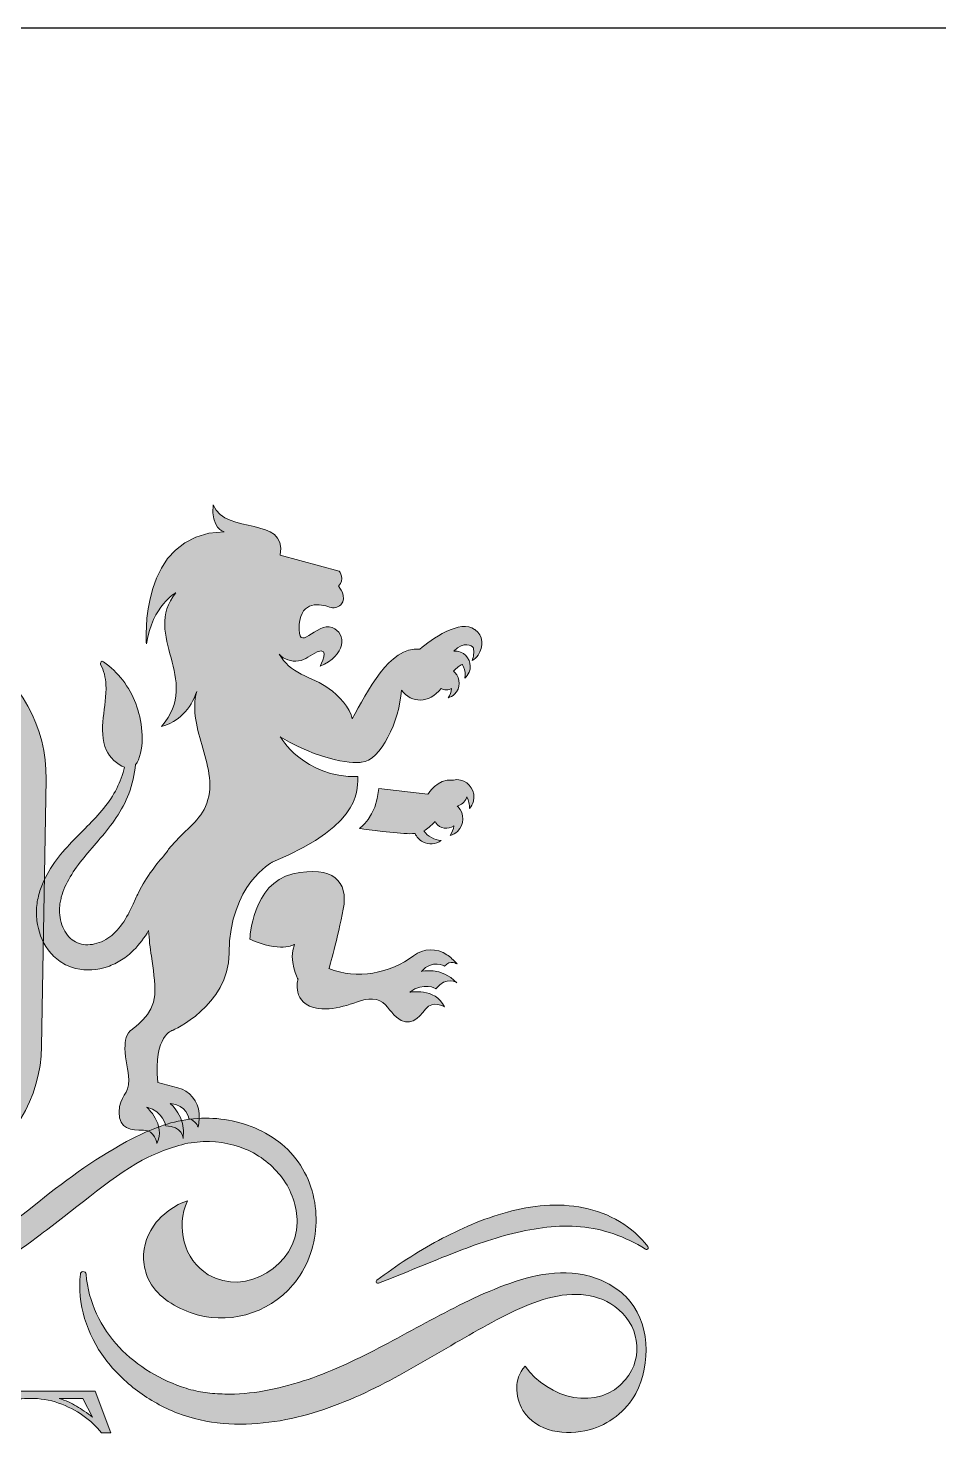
# Model space of a CAD drawing. Extents: x 489590 to 931630, y 16852 to 52972.
# Drawn here: x 492359.4 to 492511.6, y 52737.9 to 52972.1 of the extents above; entities that cross this region are included whole.
import ezdxf

# ---------------------------------------------------------------- set-up
doc = ezdxf.new("R2010")
doc.units = 0
doc.header["$LTSCALE"] = 50
doc.layers.add('08', color=8, linetype='Continuous')
doc.layers.add('Layer 1', color=7, linetype='Continuous')

# ---------------------------------------------------------------- blocks, each defined once
blk = doc.blocks.new('A$C6F4479EE')
at = {"layer": '08'}
blk.add_lwpolyline([(0, 2100), (0, 0), (2970, 0), (2970, 2100)], close=True, dxfattribs=at)
blk = doc.blocks.new('block 23')
at = {"layer": 'Layer 1', "lineweight": 5, "true_color": 0x969999}
h = blk.add_hatch(color=252, dxfattribs=at)
h.dxf.hatch_style = 2
edge = h.paths.add_edge_path()
edge.add_spline(control_points=[(20.0232, -10.0383), (19.9267, -10.0383), (19.8303, -10.0127), (19.7451, -9.9615), (19.7451, -9.9615), (18.8899, -9.4485), (18.8899, -9.4485), (18.7248, -9.3494), (18.6242, -9.1684), (18.6274, -8.9759), (18.6274, -8.9759), (18.6274, -8.9759), (18.6274, -8.9759), (18.6274, -8.9759), (18.6442, -7.9787), (18.6442, -7.9787), (18.6474, -7.7863), (18.7539, -7.6087), (18.9222, -7.5152), (18.9222, -7.5152), (19.7941, -7.0311), (19.7941, -7.0311), (19.9625, -6.9376), (20.1696, -6.9411), (20.3347, -7.0402), (20.3347, -7.0402), (21.1898, -7.5532), (21.1898, -7.5532), (21.3549, -7.6522), (21.4555, -7.8333), (21.4523, -8.0258), (21.4523, -8.0258), (21.4356, -9.0229), (21.4356, -9.0229), (21.4324, -9.2154), (21.3258, -9.393), (21.1575, -9.4865), (21.1575, -9.4865), (20.2856, -9.9706), (20.2856, -9.9706), (20.2042, -10.0158), (20.1136, -10.0383), (20.0232, -10.0383)], knot_values=[0, 0, 0, 0, 1, 1, 1, 2, 2, 2, 3, 3, 3, 4, 4, 4, 5, 5, 5, 6, 6, 6, 7, 7, 7, 8, 8, 8, 9, 9, 9, 10, 10, 10, 11, 11, 11, 12, 12, 12, 13, 13, 13, 14, 14, 14, 14], degree=3, periodic=0)
edge = h.paths.add_edge_path()
edge.add_spline(control_points=[(18.7284, -8.9776), (18.7258, -9.1341), (18.8076, -9.2813), (18.9419, -9.3619), (18.9419, -9.3619), (19.7971, -9.8749), (19.7971, -9.8749), (19.9313, -9.9554), (20.0996, -9.9582), (20.2366, -9.8823), (20.2366, -9.8823), (21.1085, -9.3982), (21.1085, -9.3982), (21.2453, -9.3222), (21.3319, -9.1778), (21.3346, -9.0213), (21.3346, -9.0213), (21.3513, -8.0241), (21.3513, -8.0241), (21.3539, -7.8676), (21.2721, -7.7203), (21.1379, -7.6398), (21.1379, -7.6398), (20.2827, -7.1268), (20.2827, -7.1268), (20.1485, -7.0462), (19.9801, -7.0435), (19.8432, -7.1194), (19.8432, -7.1194), (18.9713, -7.6035), (18.9713, -7.6035), (18.8344, -7.6795), (18.7478, -7.8239), (18.7452, -7.9804), (18.7452, -7.9804), (18.7284, -8.9776), (18.7284, -8.9776)], knot_values=[0, 0, 0, 0, 1, 1, 1, 2, 2, 2, 3, 3, 3, 4, 4, 4, 5, 5, 5, 6, 6, 6, 7, 7, 7, 8, 8, 8, 9, 9, 9, 10, 10, 10, 11, 11, 11, 12, 12, 12, 12], degree=3, periodic=0)
h = blk.add_hatch(color=252, dxfattribs=at)
h.dxf.hatch_style = 2
edge = h.paths.add_edge_path()
edge.add_spline(control_points=[(21.4175, -8.4973), (21.4185, -8.4879), (21.42, -8.4781), (21.4221, -8.4692), (21.424, -8.4602), (21.4266, -8.4514), (21.4291, -8.4426), (21.4404, -8.408), (21.4568, -8.3762), (21.4761, -8.348), (21.5144, -8.2909), (21.5622, -8.246), (21.6057, -8.2019), (21.6492, -8.1577), (21.6898, -8.1137), (21.7157, -8.0606), (21.7283, -8.0355), (21.7381, -8.0089), (21.7452, -7.9813), (21.7173, -7.9731), (21.688, -7.9431), (21.6773, -7.9189), (21.6606, -7.8811), (21.6609, -7.8381), (21.6652, -7.797), (21.6696, -7.756), (21.6777, -7.715), (21.6754, -7.6737), (21.6741, -7.6477), (21.6679, -7.621), (21.6554, -7.5984), (21.6515, -7.5912), (21.6599, -7.5835), (21.6665, -7.5883), (21.7205, -7.6271), (21.7631, -7.682), (21.7867, -7.7444), (21.8097, -7.8052), (21.8216, -7.8912), (21.7966, -7.9536), (21.7936, -7.9611), (21.79, -7.9669), (21.7859, -7.9714), (21.7824, -8.0083), (21.7742, -8.0451), (21.7609, -8.0804), (21.7488, -8.1117), (21.7326, -8.1418), (21.714, -8.1693), (21.6956, -8.197), (21.6749, -8.2222), (21.6543, -8.2467), (21.6129, -8.2954), (21.5714, -8.3406), (21.5421, -8.3904), (21.5274, -8.4151), (21.5159, -8.4406), (21.5089, -8.4664), (21.5074, -8.4728), (21.5058, -8.4793), (21.5048, -8.4858), (21.5035, -8.4923), (21.503, -8.4981), (21.5026, -8.5045), (21.5018, -8.5169), (21.5025, -8.5296), (21.5045, -8.542), (21.5086, -8.5666), (21.5183, -8.59), (21.5322, -8.6076), (21.546, -8.6253), (21.5635, -8.6366), (21.5839, -8.641), (21.6042, -8.6456), (21.6278, -8.6435), (21.6502, -8.6354), (21.6614, -8.6313), (21.6723, -8.6259), (21.6824, -8.6193), (21.6874, -8.6159), (21.6922, -8.6124), (21.6969, -8.6086), (21.7017, -8.6046), (21.7064, -8.6003), (21.7109, -8.5958), (21.729, -8.5777), (21.7444, -8.5555), (21.7577, -8.5308), (21.7643, -8.5184), (21.7704, -8.5055), (21.7765, -8.4923), (21.7765, -8.4923), (21.7856, -8.4722), (21.7856, -8.4722), (21.789, -8.4647), (21.7928, -8.4568), (21.7965, -8.4494), (21.8116, -8.4195), (21.8289, -8.3922), (21.8476, -8.3661), (21.8633, -8.3445), (21.8798, -8.3238), (21.8979, -8.3039), (21.9051, -8.2928), (21.9131, -8.2822), (21.9218, -8.272), (21.9632, -8.2234), (22.0205, -8.1865), (22.0467, -8.1281), (22.0772, -8.0604), (22.0581, -7.9816), (22.0368, -7.9104), (22.0162, -7.8415), (21.994, -7.7676), (22.0141, -7.699), (22.0063, -7.7232), (21.9734, -7.8065), (21.8827, -7.8293), (22.0358, -7.6521), (21.8062, -7.4916), (21.936, -7.3311), (21.936, -7.3311), (21.8495, -7.3779), (21.8262, -7.5217), (21.8262, -7.5217), (21.7929, -7.1105), (22.1157, -7.1038), (22.1157, -7.1038), (22.0657, -7.0899), (22.0758, -7.0035), (22.124, -7.1205), (22.3504, -7.0403), (22.3254, -7.1907), (22.3254, -7.1907), (22.5451, -7.2509), (22.5451, -7.2509), (22.5451, -7.2509), (22.5695, -7.2821), (22.5429, -7.3066), (22.5429, -7.3066), (22.5779, -7.3479), (22.5508, -7.376), (22.5402, -7.387), (22.5239, -7.39), (22.5096, -7.3849), (22.4768, -7.3732), (22.4033, -7.3577), (22.3964, -7.4493), (22.3875, -7.5674), (22.4608, -7.4381), (22.5185, -7.4604), (22.5762, -7.4827), (22.5695, -7.5659), (22.4741, -7.6053), (22.4741, -7.6053), (22.5152, -7.5299), (22.463, -7.5518), (22.4386, -7.562), (22.4197, -7.5817), (22.3934, -7.5852), (22.3672, -7.5887), (22.3384, -7.5807), (22.3216, -7.5602), (22.342, -7.5941), (22.3679, -7.6165), (22.4032, -7.6342), (22.4385, -7.652), (22.4758, -7.6662), (22.5081, -7.6889), (22.5404, -7.7117), (22.5887, -7.7621), (22.5939, -7.8014), (22.6517, -7.7004), (22.7297, -7.5317), (22.8463, -7.5412), (22.886, -7.5053), (23.0006, -7.4279), (23.0502, -7.468), (23.0509, -7.4685), (23.0518, -7.4685), (23.0525, -7.469), (23.0824, -7.4889), (23.0838, -7.5336), (23.0638, -7.5635), (23.0577, -7.5726), (23.0496, -7.5794), (23.0407, -7.5843), (23.0469, -7.5697), (23.0489, -7.5531), (23.0456, -7.5363), (23.0455, -7.5361), (23.0454, -7.5359), (23.0454, -7.5356), (23.0391, -7.5293), (23.0132, -7.5087), (22.9724, -7.5491), (22.9809, -7.5484), (22.9897, -7.5491), (22.9981, -7.5525), (23.0275, -7.5643), (23.0418, -7.5978), (23.0299, -7.6272), (23.0263, -7.6361), (23.0206, -7.6435), (23.0137, -7.6493), (23.0164, -7.6355), (23.0152, -7.6209), (23.0093, -7.607), (23.0079, -7.6038), (23.0057, -7.6013), (23.0039, -7.5984), (22.9949, -7.6024), (22.984, -7.61), (22.9714, -7.6239), (22.9732, -7.6254), (22.9751, -7.6264), (22.9767, -7.6281), (22.9988, -7.6508), (22.9982, -7.6872), (22.9755, -7.7092), (22.9685, -7.7159), (22.9603, -7.7203), (22.9517, -7.7228), (22.9587, -7.7129), (22.9626, -7.701), (22.9639, -7.6882), (22.9582, -7.6913), (22.952, -7.6936), (22.9451, -7.6936), (22.9379, -7.6936), (22.9315, -7.6912), (22.9257, -7.6878), (22.8788, -7.7461), (22.817, -7.7433), (22.7771, -7.6947), (22.7713, -7.8074), (22.6995, -7.9591), (22.6283, -7.963), (22.6283, -7.963), (22.514, -7.9797), (22.3254, -7.8683), (22.3254, -7.8683), (22.4124, -8.0216), (22.615, -8.0165), (22.6094, -8.0499), (22.6505, -8.1887), (22.2955, -8.3358), (22.2955, -8.3358), (22.1368, -8.4188), (22.1346, -8.6751), (22.1329, -8.8716), (21.9238, -8.9627), (21.9238, -8.9627), (21.9238, -8.9627), (21.8528, -8.9783), (21.8683, -9.1566), (21.8683, -9.1566), (21.9431, -9.1764), (21.9431, -9.1764), (21.9872, -9.1881), (22.02, -9.2266), (22.0226, -9.2724), (22.0235, -9.2872), (22.0227, -9.3042), (22.0192, -9.3237), (22.0192, -9.3237), (22.0102, -9.2969), (21.9852, -9.2931), (21.9852, -9.2931), (21.977, -9.239), (21.9149, -9.2357), (21.9149, -9.2357), (21.9759, -9.2825), (21.9637, -9.3661), (21.9637, -9.3661), (21.9604, -9.3193), (21.8983, -9.3182), (21.8983, -9.3182), (21.8916, -9.2658), (21.8273, -9.2491), (21.8273, -9.2491), (21.9005, -9.3126), (21.865, -9.385), (21.865, -9.385), (21.8594, -9.3349), (21.8151, -9.3349), (21.7707, -9.3349), (21.723, -9.3315), (21.7241, -9.268), (21.7252, -9.2045), (21.7629, -9.2023), (21.7607, -9.1465), (21.7594, -9.1135), (21.7462, -9.0706), (21.7463, -9.0306), (21.7464, -9.0011), (21.7495, -8.9745), (21.774, -8.9582), (21.774, -8.9582), (21.855, -8.9058), (21.8574, -8.8296), (21.859, -8.7815), (21.8522, -8.7338), (21.8447, -8.6863), (21.8398, -8.655), (21.8362, -8.6229), (21.8346, -8.5906), (21.8193, -8.6165), (21.801, -8.6418), (21.7783, -8.6642), (21.7716, -8.6708), (21.7646, -8.6771), (21.7573, -8.6831), (21.7498, -8.6892), (21.7418, -8.695), (21.7336, -8.7001), (21.7172, -8.7105), (21.6997, -8.7189), (21.6812, -8.7252), (21.6445, -8.7377), (21.603, -8.7422), (21.562, -8.7318), (21.5417, -8.7267), (21.5218, -8.7178), (21.5044, -8.7058), (21.487, -8.6937), (21.472, -8.6788), (21.46, -8.6625), (21.4358, -8.6296), (21.4231, -8.5919), (21.4182, -8.5542), (21.4159, -8.5353), (21.4155, -8.5163), (21.4175, -8.4973)], knot_values=[0, 0, 0, 0, 1, 1, 1, 2, 2, 2, 3, 3, 3, 4, 4, 4, 5, 5, 5, 6, 6, 6, 7, 7, 7, 8, 8, 8, 9, 9, 9, 10, 10, 10, 11, 11, 11, 12, 12, 12, 13, 13, 13, 14, 14, 14, 15, 15, 15, 16, 16, 16, 17, 17, 17, 18, 18, 18, 19, 19, 19, 20, 20, 20, 21, 21, 21, 22, 22, 22, 23, 23, 23, 24, 24, 24, 25, 25, 25, 26, 26, 26, 27, 27, 27, 28, 28, 28, 29, 29, 29, 30, 30, 30, 31, 31, 31, 32, 32, 32, 33, 33, 33, 34, 34, 34, 35, 35, 35, 36, 36, 36, 37, 37, 37, 38, 38, 38, 39, 39, 39, 40, 40, 40, 41, 41, 41, 42, 42, 42, 43, 43, 43, 44, 44, 44, 45, 45, 45, 46, 46, 46, 47, 47, 47, 48, 48, 48, 49, 49, 49, 50, 50, 50, 51, 51, 51, 52, 52, 52, 53, 53, 53, 54, 54, 54, 55, 55, 55, 56, 56, 56, 57, 57, 57, 58, 58, 58, 59, 59, 59, 60, 60, 60, 61, 61, 61, 62, 62, 62, 63, 63, 63, 64, 64, 64, 65, 65, 65, 66, 66, 66, 67, 67, 67, 68, 68, 68, 69, 69, 69, 70, 70, 70, 71, 71, 71, 72, 72, 72, 73, 73, 73, 74, 74, 74, 75, 75, 75, 76, 76, 76, 77, 77, 77, 78, 78, 78, 79, 79, 79, 80, 80, 80, 81, 81, 81, 82, 82, 82, 83, 83, 83, 84, 84, 84, 85, 85, 85, 86, 86, 86, 87, 87, 87, 88, 88, 88, 89, 89, 89, 90, 90, 90, 91, 91, 91, 92, 92, 92, 93, 93, 93, 94, 94, 94, 95, 95, 95, 96, 96, 96, 97, 97, 97, 98, 98, 98, 99, 99, 99, 100, 100, 100, 101, 101, 101, 102, 102, 102, 103, 103, 103, 104, 104, 104, 105, 105, 105, 106, 106, 106, 107, 107, 107, 108, 108, 108, 109, 109, 109, 110, 110, 110, 111, 111, 111, 111], degree=3, periodic=0)
h = blk.add_hatch(color=252, dxfattribs=at)
h.dxf.hatch_style = 2
edge = h.paths.add_edge_path()
edge.add_spline(control_points=[(22.973, -8.2003), (22.9513, -8.2151), (22.9217, -8.2107), (22.9057, -8.1895), (22.9045, -8.1878), (22.9041, -8.1858), (22.9031, -8.184), (22.8868, -8.2006), (22.874, -8.2116), (22.8611, -8.2186), (22.8758, -8.2401), (22.8998, -8.2534), (22.9257, -8.2544), (22.9061, -8.2688), (22.8795, -8.2718), (22.8566, -8.2597), (22.8433, -8.2526), (22.8337, -8.2415), (22.828, -8.2287), (22.8165, -8.2299), (22.8033, -8.2297), (22.7868, -8.2285), (22.7235, -8.2241), (22.6205, -8.2099), (22.6205, -8.2099), (22.6205, -8.2099), (22.6848, -8.1698), (22.6926, -8.0611), (22.6926, -8.0611), (22.8764, -8.0815), (22.8764, -8.0815), (22.8764, -8.0815), (22.9126, -8.0237), (22.9668, -8.0299), (22.9683, -8.0297), (22.9698, -8.0294), (22.9713, -8.0293), (22.9798, -8.0278), (22.9886, -8.0273), (22.9976, -8.0295), (23.0327, -8.0378), (23.0543, -8.073), (23.0459, -8.108), (23.0433, -8.1187), (23.0381, -8.1279), (23.0314, -8.1356), (23.0321, -8.1209), (23.0284, -8.106), (23.0208, -8.0923), (23.0204, -8.0936), (23.0203, -8.0949), (23.0198, -8.0962), (23.0139, -8.1118), (23.0009, -8.1227), (22.9858, -8.1266), (22.9866, -8.1273), (22.9876, -8.1277), (22.9883, -8.1285), (23.0133, -8.1544), (23.0127, -8.1956), (22.9868, -8.2207), (22.9789, -8.2283), (22.9696, -8.2332), (22.9597, -8.2361), (22.967, -8.2258), (22.9711, -8.2134), (22.973, -8.2003)], knot_values=[0, 0, 0, 0, 1, 1, 1, 2, 2, 2, 3, 3, 3, 4, 4, 4, 5, 5, 5, 6, 6, 6, 7, 7, 7, 8, 8, 8, 9, 9, 9, 10, 10, 10, 11, 11, 11, 12, 12, 12, 13, 13, 13, 14, 14, 14, 15, 15, 15, 16, 16, 16, 17, 17, 17, 18, 18, 18, 19, 19, 19, 20, 20, 20, 21, 21, 21, 22, 22, 22, 22], degree=3, periodic=0)
h = blk.add_hatch(color=252, dxfattribs=at)
h.dxf.hatch_style = 2
edge = h.paths.add_edge_path()
edge.add_spline(control_points=[(22.3718, -8.3797), (22.5227, -8.3463), (22.5804, -8.4064), (22.5604, -8.5112), (22.5404, -8.616), (22.5071, -8.7319), (22.5071, -8.7319), (22.61, -8.7755), (22.7362, -8.7499), (22.8229, -8.6843), (22.8593, -8.6566), (22.9097, -8.6546), (22.9471, -8.6808), (22.9593, -8.6892), (22.9721, -8.7005), (22.9852, -8.7152), (22.9852, -8.7152), (22.9596, -8.6979), (22.9381, -8.7235), (22.9381, -8.7235), (22.8929, -8.6962), (22.8519, -8.7431), (22.8519, -8.7431), (22.9262, -8.7239), (22.9841, -8.7852), (22.9841, -8.7852), (22.9454, -8.7589), (22.9061, -8.8073), (22.9061, -8.8073), (22.861, -8.7801), (22.8081, -8.8206), (22.8081, -8.8206), (22.9031, -8.8021), (22.9378, -8.8749), (22.9378, -8.8749), (22.8952, -8.8483), (22.8677, -8.8833), (22.8403, -8.9183), (22.8082, -8.9539), (22.7592, -8.9138), (22.7313, -8.8909), (22.7225, -8.8582), (22.6841, -8.8481), (22.6462, -8.8381), (22.6091, -8.8598), (22.5732, -8.8696), (22.5393, -8.8788), (22.5024, -8.8866), (22.4672, -8.8812), (22.3651, -8.8656), (22.3917, -8.772), (22.3917, -8.772), (22.3917, -8.772), (22.354, -8.7007), (22.3784, -8.6427), (22.3784, -8.6427), (22.323, -8.6739), (22.212, -8.6226), (22.212, -8.6226), (22.2209, -8.4131), (22.3718, -8.3797)], knot_values=[0, 0, 0, 0, 1, 1, 1, 2, 2, 2, 3, 3, 3, 4, 4, 4, 5, 5, 5, 6, 6, 6, 7, 7, 7, 8, 8, 8, 9, 9, 9, 10, 10, 10, 11, 11, 11, 12, 12, 12, 13, 13, 13, 14, 14, 14, 15, 15, 15, 16, 16, 16, 17, 17, 17, 18, 18, 18, 19, 19, 19, 20, 20, 20, 20], degree=3, periodic=0)
h = blk.add_hatch(color=252, dxfattribs=at)
h.dxf.hatch_style = 2
edge = h.paths.add_edge_path()
edge.add_spline(control_points=[(21.8333, -9.889), (21.8622, -9.9505), (21.923, -9.9901), (21.9901, -10.0147), (22.1257, -10.0644), (22.2794, -10.0206), (22.3726, -9.9118), (22.4254, -9.8495), (22.4538, -9.7713), (22.4584, -9.6929), (22.4632, -9.6145), (22.4448, -9.5341), (22.4011, -9.4658), (22.3576, -9.3975), (22.2892, -9.3483), (22.2165, -9.3207), (22.1433, -9.2928), (22.0645, -9.2841), (21.988, -9.2936), (21.9101, -9.3034), (21.8412, -9.3327), (21.7766, -9.3648), (21.648, -9.4312), (21.5337, -9.5141), (21.4257, -9.6014), (20.9667, -9.9726), (20.5837, -10.0807), (20.4139, -10.1119), (20.4052, -10.1135), (20.4068, -10.1258), (20.4157, -10.1262), (20.8962, -10.1498), (21.3486, -9.7842), (21.4536, -9.707), (21.5652, -9.626), (21.7134, -9.4929), (21.8333, -9.4354), (21.8931, -9.4076), (21.9549, -9.3844), (22.0153, -9.3789), (22.0765, -9.3731), (22.1392, -9.3822), (22.195, -9.4053), (22.2509, -9.4284), (22.2981, -9.4664), (22.3327, -9.5129), (22.3672, -9.5591), (22.3886, -9.6188), (22.3882, -9.6788), (22.3884, -9.8369), (22.1964, -9.9577), (22.0571, -9.8735), (21.9634, -9.817), (21.9366, -9.6954), (21.9792, -9.5987), (21.9342, -9.6083), (21.879, -9.658), (21.8633, -9.6773), (21.8318, -9.7161), (21.8135, -9.7661), (21.8158, -9.8162), (21.817, -9.8434), (21.8232, -9.8675), (21.8333, -9.889)], knot_values=[0, 0, 0, 0, 1, 1, 1, 2, 2, 2, 3, 3, 3, 4, 4, 4, 5, 5, 5, 6, 6, 6, 7, 7, 7, 8, 8, 8, 9, 9, 9, 10, 10, 10, 11, 11, 11, 12, 12, 12, 13, 13, 13, 14, 14, 14, 15, 15, 15, 16, 16, 16, 17, 17, 17, 18, 18, 18, 19, 19, 19, 20, 20, 20, 21, 21, 21, 21], degree=3, periodic=0)
h = blk.add_hatch(color=252, dxfattribs=at)
h.dxf.hatch_style = 2
edge = h.paths.add_edge_path()
edge.add_spline(control_points=[(22.6924, -9.9056), (22.7775, -9.8729), (22.86, -9.8366), (22.9431, -9.8039), (23.026, -9.771), (23.1091, -9.7409), (23.193, -9.7195), (23.2772, -9.6996), (23.3619, -9.6869), (23.4454, -9.6953), (23.5292, -9.7017), (23.6104, -9.7311), (23.6879, -9.7785), (23.6911, -9.7804), (23.6951, -9.7794), (23.697, -9.7763), (23.6985, -9.7739), (23.6982, -9.7709), (23.6966, -9.7688), (23.6402, -9.6946), (23.5515, -9.643), (23.4564, -9.6238), (23.3608, -9.6052), (23.2626, -9.6149), (23.1725, -9.6404), (23.0817, -9.6647), (22.9966, -9.7025), (22.9159, -9.7459), (22.8353, -9.7896), (22.7586, -9.8388), (22.6861, -9.8942), (22.6832, -9.8964), (22.6826, -9.9006), (22.6848, -9.9034), (22.6867, -9.9058), (22.6898, -9.9066), (22.6924, -9.9056)], knot_values=[0, 0, 0, 0, 1, 1, 1, 2, 2, 2, 3, 3, 3, 4, 4, 4, 5, 5, 5, 6, 6, 6, 7, 7, 7, 8, 8, 8, 9, 9, 9, 10, 10, 10, 11, 11, 11, 12, 12, 12, 12], degree=3, periodic=0)
h = blk.add_hatch(color=252, dxfattribs=at)
h.dxf.hatch_style = 2
edge = h.paths.add_edge_path()
edge.add_spline(control_points=[(21.5799, -9.8715), (21.5805, -9.8665), (21.5845, -9.8623), (21.5897, -9.8619), (21.5956, -9.8614), (21.6008, -9.8658), (21.6013, -9.8717), (21.61, -9.9762), (21.6557, -10.0713), (21.7244, -10.1435), (21.793, -10.2158), (21.8818, -10.2683), (21.975, -10.2972), (21.9983, -10.3044), (22.0219, -10.3099), (22.0453, -10.3132), (22.069, -10.3164), (22.094, -10.3179), (22.1184, -10.3185), (22.1674, -10.3196), (22.2168, -10.3155), (22.2658, -10.3068), (22.3636, -10.2886), (22.4604, -10.2572), (22.5536, -10.2147), (22.647, -10.1728), (22.7394, -10.1232), (22.8323, -10.0717), (22.9264, -10.0221), (23.0213, -9.9696), (23.123, -9.9282), (23.174, -9.9075), (23.2273, -9.8882), (23.2837, -9.8769), (23.3401, -9.866), (23.3999, -9.8627), (23.4583, -9.8739), (23.5176, -9.8863), (23.5718, -9.9143), (23.6139, -9.9553), (23.7062, -10.0467), (23.7094, -10.2063), (23.651, -10.3163), (23.6154, -10.3832), (23.5505, -10.432), (23.4778, -10.4518), (23.3924, -10.475), (23.2805, -10.4617), (23.2307, -10.3797), (23.2149, -10.3536), (23.2071, -10.323), (23.2076, -10.2926), (23.208, -10.2712), (23.2144, -10.2393), (23.239, -10.2145), (23.3238, -10.3362), (23.5123, -10.3866), (23.6133, -10.2645), (23.6845, -10.1785), (23.6622, -10.0545), (23.5728, -9.9921), (23.5334, -9.9645), (23.494, -9.9505), (23.448, -9.9478), (23.4007, -9.9442), (23.3526, -9.952), (23.3058, -9.9666), (23.2589, -9.9808), (23.2126, -10.001), (23.1668, -10.0243), (23.0747, -10.0714), (22.9841, -10.1241), (22.8926, -10.1788), (22.7999, -10.2315), (22.7062, -10.2862), (22.6048, -10.3306), (22.5033, -10.3738), (22.3963, -10.4105), (22.2832, -10.4239), (22.1706, -10.4382), (22.0531, -10.4322), (21.9428, -10.3896), (21.8887, -10.369), (21.8387, -10.3406), (21.793, -10.3066), (21.7476, -10.2724), (21.7059, -10.2328), (21.6722, -10.187), (21.6037, -10.0965), (21.5679, -9.9807), (21.5799, -9.8715)], knot_values=[0, 0, 0, 0, 1, 1, 1, 2, 2, 2, 3, 3, 3, 4, 4, 4, 5, 5, 5, 6, 6, 6, 7, 7, 7, 8, 8, 8, 9, 9, 9, 10, 10, 10, 11, 11, 11, 12, 12, 12, 13, 13, 13, 14, 14, 14, 15, 15, 15, 16, 16, 16, 17, 17, 17, 18, 18, 18, 19, 19, 19, 20, 20, 20, 21, 21, 21, 22, 22, 22, 23, 23, 23, 24, 24, 24, 25, 25, 25, 26, 26, 26, 27, 27, 27, 28, 28, 28, 29, 29, 29, 30, 30, 30, 30], degree=3, periodic=0)
h = blk.add_hatch(color=252, dxfattribs=at)
h.dxf.hatch_style = 2
edge = h.paths.add_edge_path()
edge.add_spline(control_points=[(21.2884, -10.6551), (21.2884, -10.6551), (21.2884, -10.8694), (21.2884, -10.8694), (21.2884, -10.8931), (21.2901, -10.9116), (21.2936, -10.9247), (21.297, -10.9379), (21.3032, -10.9476), (21.3123, -10.954), (21.3214, -10.9603), (21.3345, -10.9643), (21.3515, -10.9659), (21.3686, -10.9675), (21.3919, -10.9683), (21.4214, -10.9683), (21.4572, -10.9683), (21.4892, -10.9629), (21.5177, -10.952), (21.5461, -10.9411), (21.5729, -10.9251), (21.598, -10.9038), (21.6232, -10.8825), (21.6507, -10.8542), (21.6806, -10.8188), (21.6806, -10.8188), (21.7196, -10.8188), (21.7196, -10.8188), (21.7196, -10.8188), (21.6587, -10.9951), (21.6587, -10.9951), (21.6587, -10.9951), (21.059, -10.9951), (21.059, -10.9951), (21.059, -10.9951), (21.059, -10.9683), (21.059, -10.9683), (21.0879, -10.9677), (21.1099, -10.9652), (21.125, -10.9608), (21.1401, -10.9564), (21.1508, -10.9491), (21.1572, -10.9389), (21.1635, -10.9286), (21.1667, -10.9141), (21.1667, -10.8953), (21.1667, -10.8953), (21.1667, -10.4135), (21.1667, -10.4135), (21.1667, -10.3908), (21.1637, -10.3742), (21.1579, -10.3638), (21.152, -10.3534), (21.1421, -10.3463), (21.1282, -10.3426), (21.1142, -10.3389), (21.0912, -10.3362), (21.059, -10.3346), (21.059, -10.3346), (21.059, -10.3078), (21.059, -10.3078), (21.059, -10.3078), (21.6348, -10.3078), (21.6348, -10.3078), (21.6348, -10.3078), (21.6938, -10.4632), (21.6938, -10.4632), (21.6938, -10.4632), (21.6587, -10.4632), (21.6587, -10.4632), (21.6398, -10.4395), (21.6169, -10.4179), (21.5897, -10.3986), (21.5626, -10.3793), (21.5323, -10.3638), (21.4987, -10.3521), (21.465, -10.3404), (21.4295, -10.3346), (21.3922, -10.3346), (21.3626, -10.3346), (21.3404, -10.3377), (21.3255, -10.3441), (21.3105, -10.3504), (21.3006, -10.3592), (21.2958, -10.3706), (21.2909, -10.382), (21.2884, -10.3969), (21.2884, -10.4154), (21.2884, -10.4154), (21.2884, -10.6278), (21.2884, -10.6278), (21.2884, -10.6278), (21.3864, -10.6278), (21.3864, -10.6278), (21.4718, -10.6278), (21.515, -10.5887), (21.516, -10.5104), (21.516, -10.5104), (21.55, -10.5104), (21.55, -10.5104), (21.55, -10.5104), (21.55, -10.7686), (21.55, -10.7686), (21.55, -10.7686), (21.5198, -10.7686), (21.5198, -10.7686), (21.516, -10.729), (21.5048, -10.7002), (21.4865, -10.6821), (21.4681, -10.6641), (21.4401, -10.6551), (21.4025, -10.6551), (21.4025, -10.6551), (21.2884, -10.6551), (21.2884, -10.6551)], knot_values=[0, 0, 0, 0, 1, 1, 1, 2, 2, 2, 3, 3, 3, 4, 4, 4, 5, 5, 5, 6, 6, 6, 7, 7, 7, 8, 8, 8, 9, 9, 9, 10, 10, 10, 11, 11, 11, 12, 12, 12, 13, 13, 13, 14, 14, 14, 15, 15, 15, 16, 16, 16, 17, 17, 17, 18, 18, 18, 19, 19, 19, 20, 20, 20, 21, 21, 21, 22, 22, 22, 23, 23, 23, 24, 24, 24, 25, 25, 25, 26, 26, 26, 27, 27, 27, 28, 28, 28, 29, 29, 29, 30, 30, 30, 31, 31, 31, 32, 32, 32, 33, 33, 33, 34, 34, 34, 35, 35, 35, 36, 36, 36, 37, 37, 37, 38, 38, 38, 38], degree=3, periodic=0)
edge = h.paths.add_edge_path()
edge.add_spline(control_points=[(21.1827, -10.4174), (21.1827, -10.4174), (21.1827, -10.8884), (21.1827, -10.8884), (21.1827, -10.9122), (21.18, -10.9295), (21.1745, -10.9406), (21.1689, -10.9516), (21.1607, -10.9609), (21.1496, -10.9683), (21.1766, -10.968), (21.194, -10.961), (21.202, -10.9472), (21.2099, -10.9333), (21.2139, -10.911), (21.2139, -10.8802), (21.2139, -10.8802), (21.2139, -10.4086), (21.2139, -10.4086), (21.2139, -10.381), (21.2092, -10.3627), (21.1998, -10.3538), (21.1904, -10.3449), (21.1737, -10.3401), (21.1496, -10.3394), (21.1616, -10.3459), (21.1702, -10.3546), (21.1752, -10.3655), (21.1802, -10.3764), (21.1827, -10.3937), (21.1827, -10.4174)], knot_values=[0, 0, 0, 0, 1, 1, 1, 2, 2, 2, 3, 3, 3, 4, 4, 4, 5, 5, 5, 6, 6, 6, 7, 7, 7, 8, 8, 8, 9, 9, 9, 10, 10, 10, 10], degree=3, periodic=0)
edge = h.paths.add_edge_path()
edge.add_spline(control_points=[(21.5101, -10.6868), (21.5101, -10.6868), (21.5101, -10.5913), (21.5101, -10.5913), (21.4974, -10.613), (21.4744, -10.629), (21.4409, -10.639), (21.4588, -10.6439), (21.4729, -10.6498), (21.4833, -10.6566), (21.4937, -10.6634), (21.5026, -10.6735), (21.5101, -10.6868)], knot_values=[0, 0, 0, 0, 1, 1, 1, 2, 2, 2, 3, 3, 3, 4, 4, 4, 4], degree=3, periodic=0)
edge = h.paths.add_edge_path()
edge.add_spline(control_points=[(21.589, -10.3346), (21.589, -10.3346), (21.5008, -10.3346), (21.5008, -10.3346), (21.5252, -10.3427), (21.5468, -10.3524), (21.5656, -10.3638), (21.5845, -10.3752), (21.6044, -10.3888), (21.6255, -10.4047), (21.6255, -10.4047), (21.589, -10.3346), (21.589, -10.3346)], knot_values=[0, 0, 0, 0, 1, 1, 1, 2, 2, 2, 3, 3, 3, 4, 4, 4, 4], degree=3, periodic=0)
edge = h.paths.add_edge_path()
edge.add_spline(control_points=[(21.61, -10.9683), (21.61, -10.9683), (21.6436, -10.8836), (21.6436, -10.8836), (21.6244, -10.9044), (21.607, -10.9199), (21.5914, -10.9301), (21.5759, -10.9403), (21.5538, -10.9531), (21.5252, -10.9683), (21.5252, -10.9683), (21.61, -10.9683), (21.61, -10.9683)], knot_values=[0, 0, 0, 0, 1, 1, 1, 2, 2, 2, 3, 3, 3, 4, 4, 4, 4], degree=3, periodic=0)
at = {"layer": 'Layer 1', "color": 252, "lineweight": 5, "true_color": 0x969999}
for points, knots in [([(20.0232, -10.0383), (19.9267, -10.0383), (19.8303, -10.0127), (19.7451, -9.9615), (19.7451, -9.9615), (18.8899, -9.4485), (18.8899, -9.4485), (18.7248, -9.3494), (18.6242, -9.1684), (18.6274, -8.9759), (18.6274, -8.9759), (18.6274, -8.9759), (18.6274, -8.9759), (18.6274, -8.9759), (18.6442, -7.9787), (18.6442, -7.9787), (18.6474, -7.7863), (18.7539, -7.6087), (18.9222, -7.5152), (18.9222, -7.5152), (19.7941, -7.0311), (19.7941, -7.0311), (19.9625, -6.9376), (20.1696, -6.9411), (20.3347, -7.0402), (20.3347, -7.0402), (21.1898, -7.5532), (21.1898, -7.5532), (21.3549, -7.6522), (21.4555, -7.8333), (21.4523, -8.0258), (21.4523, -8.0258), (21.4356, -9.0229), (21.4356, -9.0229), (21.4324, -9.2154), (21.3258, -9.393), (21.1575, -9.4865), (21.1575, -9.4865), (20.2856, -9.9706), (20.2856, -9.9706), (20.2042, -10.0158), (20.1136, -10.0383), (20.0232, -10.0383)], [0, 0, 0, 0, 1, 1, 1, 2, 2, 2, 3, 3, 3, 4, 4, 4, 5, 5, 5, 6, 6, 6, 7, 7, 7, 8, 8, 8, 9, 9, 9, 10, 10, 10, 11, 11, 11, 12, 12, 12, 13, 13, 13, 14, 14, 14, 14]), ([(21.4175, -8.4973), (21.4185, -8.4879), (21.42, -8.4781), (21.4221, -8.4692), (21.424, -8.4602), (21.4266, -8.4514), (21.4291, -8.4426), (21.4404, -8.408), (21.4568, -8.3762), (21.4761, -8.348), (21.5144, -8.2909), (21.5622, -8.246), (21.6057, -8.2019), (21.6492, -8.1577), (21.6898, -8.1137), (21.7157, -8.0606), (21.7283, -8.0355), (21.7381, -8.0089), (21.7452, -7.9813), (21.7173, -7.9731), (21.688, -7.9431), (21.6773, -7.9189), (21.6606, -7.8811), (21.6609, -7.8381), (21.6652, -7.797), (21.6696, -7.756), (21.6777, -7.715), (21.6754, -7.6737), (21.6741, -7.6477), (21.6679, -7.621), (21.6554, -7.5984), (21.6515, -7.5912), (21.6599, -7.5835), (21.6665, -7.5883), (21.7205, -7.6271), (21.7631, -7.682), (21.7867, -7.7444), (21.8097, -7.8052), (21.8216, -7.8912), (21.7966, -7.9536), (21.7936, -7.9611), (21.79, -7.9669), (21.7859, -7.9714), (21.7824, -8.0083), (21.7742, -8.0451), (21.7609, -8.0804), (21.7488, -8.1117), (21.7326, -8.1418), (21.714, -8.1693), (21.6956, -8.197), (21.6749, -8.2222), (21.6543, -8.2467), (21.6129, -8.2954), (21.5714, -8.3406), (21.5421, -8.3904), (21.5274, -8.4151), (21.5159, -8.4406), (21.5089, -8.4664), (21.5074, -8.4728), (21.5058, -8.4793), (21.5048, -8.4858), (21.5035, -8.4923), (21.503, -8.4981), (21.5026, -8.5045), (21.5018, -8.5169), (21.5025, -8.5296), (21.5045, -8.542), (21.5086, -8.5666), (21.5183, -8.59), (21.5322, -8.6076), (21.546, -8.6253), (21.5635, -8.6366), (21.5839, -8.641), (21.6042, -8.6456), (21.6278, -8.6435), (21.6502, -8.6354), (21.6614, -8.6313), (21.6723, -8.6259), (21.6824, -8.6193), (21.6874, -8.6159), (21.6922, -8.6124), (21.6969, -8.6086), (21.7017, -8.6046), (21.7064, -8.6003), (21.7109, -8.5958), (21.729, -8.5777), (21.7444, -8.5555), (21.7577, -8.5308), (21.7643, -8.5184), (21.7704, -8.5055), (21.7765, -8.4923), (21.7765, -8.4923), (21.7856, -8.4722), (21.7856, -8.4722), (21.789, -8.4647), (21.7928, -8.4568), (21.7965, -8.4494), (21.8116, -8.4195), (21.8289, -8.3922), (21.8476, -8.3661), (21.8633, -8.3445), (21.8798, -8.3238), (21.8979, -8.3039), (21.9051, -8.2928), (21.9131, -8.2822), (21.9218, -8.272), (21.9632, -8.2234), (22.0205, -8.1865), (22.0467, -8.1281), (22.0772, -8.0604), (22.0581, -7.9816), (22.0368, -7.9104), (22.0162, -7.8415), (21.994, -7.7676), (22.0141, -7.699), (22.0063, -7.7232), (21.9734, -7.8065), (21.8827, -7.8293), (22.0358, -7.6521), (21.8062, -7.4916), (21.936, -7.3311), (21.936, -7.3311), (21.8495, -7.3779), (21.8262, -7.5217), (21.8262, -7.5217), (21.7929, -7.1105), (22.1157, -7.1038), (22.1157, -7.1038), (22.0657, -7.0899), (22.0758, -7.0035), (22.124, -7.1205), (22.3504, -7.0403), (22.3254, -7.1907), (22.3254, -7.1907), (22.5451, -7.2509), (22.5451, -7.2509), (22.5451, -7.2509), (22.5695, -7.2821), (22.5429, -7.3066), (22.5429, -7.3066), (22.5779, -7.3479), (22.5508, -7.376), (22.5402, -7.387), (22.5239, -7.39), (22.5096, -7.3849), (22.4768, -7.3732), (22.4033, -7.3577), (22.3964, -7.4493), (22.3875, -7.5674), (22.4608, -7.4381), (22.5185, -7.4604), (22.5762, -7.4827), (22.5695, -7.5659), (22.4741, -7.6053), (22.4741, -7.6053), (22.5152, -7.5299), (22.463, -7.5518), (22.4386, -7.562), (22.4197, -7.5817), (22.3934, -7.5852), (22.3672, -7.5887), (22.3384, -7.5807), (22.3216, -7.5602), (22.342, -7.5941), (22.3679, -7.6165), (22.4032, -7.6342), (22.4385, -7.652), (22.4758, -7.6662), (22.5081, -7.6889), (22.5404, -7.7117), (22.5887, -7.7621), (22.5939, -7.8014), (22.6517, -7.7004), (22.7297, -7.5317), (22.8463, -7.5412), (22.886, -7.5053), (23.0006, -7.4279), (23.0502, -7.468), (23.0509, -7.4685), (23.0518, -7.4685), (23.0525, -7.469), (23.0824, -7.4889), (23.0838, -7.5336), (23.0638, -7.5635), (23.0577, -7.5726), (23.0496, -7.5794), (23.0407, -7.5843), (23.0469, -7.5697), (23.0489, -7.5531), (23.0456, -7.5363), (23.0455, -7.5361), (23.0454, -7.5359), (23.0454, -7.5356), (23.0391, -7.5293), (23.0132, -7.5087), (22.9724, -7.5491), (22.9809, -7.5484), (22.9897, -7.5491), (22.9981, -7.5525), (23.0275, -7.5643), (23.0418, -7.5978), (23.0299, -7.6272), (23.0263, -7.6361), (23.0206, -7.6435), (23.0137, -7.6493), (23.0164, -7.6355), (23.0152, -7.6209), (23.0093, -7.607), (23.0079, -7.6038), (23.0057, -7.6013), (23.0039, -7.5984), (22.9949, -7.6024), (22.984, -7.61), (22.9714, -7.6239), (22.9732, -7.6254), (22.9751, -7.6264), (22.9767, -7.6281), (22.9988, -7.6508), (22.9982, -7.6872), (22.9755, -7.7092), (22.9685, -7.7159), (22.9603, -7.7203), (22.9517, -7.7228), (22.9587, -7.7129), (22.9626, -7.701), (22.9639, -7.6882), (22.9582, -7.6913), (22.952, -7.6936), (22.9451, -7.6936), (22.9379, -7.6936), (22.9315, -7.6912), (22.9257, -7.6878), (22.8788, -7.7461), (22.817, -7.7433), (22.7771, -7.6947), (22.7713, -7.8074), (22.6995, -7.9591), (22.6283, -7.963), (22.6283, -7.963), (22.514, -7.9797), (22.3254, -7.8683), (22.3254, -7.8683), (22.4124, -8.0216), (22.615, -8.0165), (22.6094, -8.0499), (22.6505, -8.1887), (22.2955, -8.3358), (22.2955, -8.3358), (22.1368, -8.4188), (22.1346, -8.6751), (22.1329, -8.8716), (21.9238, -8.9627), (21.9238, -8.9627), (21.9238, -8.9627), (21.8528, -8.9783), (21.8683, -9.1566), (21.8683, -9.1566), (21.9431, -9.1764), (21.9431, -9.1764), (21.9872, -9.1881), (22.02, -9.2266), (22.0226, -9.2724), (22.0235, -9.2872), (22.0227, -9.3042), (22.0192, -9.3237), (22.0192, -9.3237), (22.0102, -9.2969), (21.9852, -9.2931), (21.9852, -9.2931), (21.977, -9.239), (21.9149, -9.2357), (21.9149, -9.2357), (21.9759, -9.2825), (21.9637, -9.3661), (21.9637, -9.3661), (21.9604, -9.3193), (21.8983, -9.3182), (21.8983, -9.3182), (21.8916, -9.2658), (21.8273, -9.2491), (21.8273, -9.2491), (21.9005, -9.3126), (21.865, -9.385), (21.865, -9.385), (21.8594, -9.3349), (21.8151, -9.3349), (21.7707, -9.3349), (21.723, -9.3315), (21.7241, -9.268), (21.7252, -9.2045), (21.7629, -9.2023), (21.7607, -9.1465), (21.7594, -9.1135), (21.7462, -9.0706), (21.7463, -9.0306), (21.7464, -9.0011), (21.7495, -8.9745), (21.774, -8.9582), (21.774, -8.9582), (21.855, -8.9058), (21.8574, -8.8296), (21.859, -8.7815), (21.8522, -8.7338), (21.8447, -8.6863), (21.8398, -8.655), (21.8362, -8.6229), (21.8346, -8.5906), (21.8193, -8.6165), (21.801, -8.6418), (21.7783, -8.6642), (21.7716, -8.6708), (21.7646, -8.6771), (21.7573, -8.6831), (21.7498, -8.6892), (21.7418, -8.695), (21.7336, -8.7001), (21.7172, -8.7105), (21.6997, -8.7189), (21.6812, -8.7252), (21.6445, -8.7377), (21.603, -8.7422), (21.562, -8.7318), (21.5417, -8.7267), (21.5218, -8.7178), (21.5044, -8.7058), (21.487, -8.6937), (21.472, -8.6788), (21.46, -8.6625), (21.4358, -8.6296), (21.4231, -8.5919), (21.4182, -8.5542), (21.4159, -8.5353), (21.4155, -8.5163), (21.4175, -8.4973)], [0, 0, 0, 0, 1, 1, 1, 2, 2, 2, 3, 3, 3, 4, 4, 4, 5, 5, 5, 6, 6, 6, 7, 7, 7, 8, 8, 8, 9, 9, 9, 10, 10, 10, 11, 11, 11, 12, 12, 12, 13, 13, 13, 14, 14, 14, 15, 15, 15, 16, 16, 16, 17, 17, 17, 18, 18, 18, 19, 19, 19, 20, 20, 20, 21, 21, 21, 22, 22, 22, 23, 23, 23, 24, 24, 24, 25, 25, 25, 26, 26, 26, 27, 27, 27, 28, 28, 28, 29, 29, 29, 30, 30, 30, 31, 31, 31, 32, 32, 32, 33, 33, 33, 34, 34, 34, 35, 35, 35, 36, 36, 36, 37, 37, 37, 38, 38, 38, 39, 39, 39, 40, 40, 40, 41, 41, 41, 42, 42, 42, 43, 43, 43, 44, 44, 44, 45, 45, 45, 46, 46, 46, 47, 47, 47, 48, 48, 48, 49, 49, 49, 50, 50, 50, 51, 51, 51, 52, 52, 52, 53, 53, 53, 54, 54, 54, 55, 55, 55, 56, 56, 56, 57, 57, 57, 58, 58, 58, 59, 59, 59, 60, 60, 60, 61, 61, 61, 62, 62, 62, 63, 63, 63, 64, 64, 64, 65, 65, 65, 66, 66, 66, 67, 67, 67, 68, 68, 68, 69, 69, 69, 70, 70, 70, 71, 71, 71, 72, 72, 72, 73, 73, 73, 74, 74, 74, 75, 75, 75, 76, 76, 76, 77, 77, 77, 78, 78, 78, 79, 79, 79, 80, 80, 80, 81, 81, 81, 82, 82, 82, 83, 83, 83, 84, 84, 84, 85, 85, 85, 86, 86, 86, 87, 87, 87, 88, 88, 88, 89, 89, 89, 90, 90, 90, 91, 91, 91, 92, 92, 92, 93, 93, 93, 94, 94, 94, 95, 95, 95, 96, 96, 96, 97, 97, 97, 98, 98, 98, 99, 99, 99, 100, 100, 100, 101, 101, 101, 102, 102, 102, 103, 103, 103, 104, 104, 104, 105, 105, 105, 106, 106, 106, 107, 107, 107, 108, 108, 108, 109, 109, 109, 110, 110, 110, 111, 111, 111, 111]), ([(22.973, -8.2003), (22.9513, -8.2151), (22.9217, -8.2107), (22.9057, -8.1895), (22.9045, -8.1878), (22.9041, -8.1858), (22.9031, -8.184), (22.8868, -8.2006), (22.874, -8.2116), (22.8611, -8.2186), (22.8758, -8.2401), (22.8998, -8.2534), (22.9257, -8.2544), (22.9061, -8.2688), (22.8795, -8.2718), (22.8566, -8.2597), (22.8433, -8.2526), (22.8337, -8.2415), (22.828, -8.2287), (22.8165, -8.2299), (22.8033, -8.2297), (22.7868, -8.2285), (22.7235, -8.2241), (22.6205, -8.2099), (22.6205, -8.2099), (22.6205, -8.2099), (22.6848, -8.1698), (22.6926, -8.0611), (22.6926, -8.0611), (22.8764, -8.0815), (22.8764, -8.0815), (22.8764, -8.0815), (22.9126, -8.0237), (22.9668, -8.0299), (22.9683, -8.0297), (22.9698, -8.0294), (22.9713, -8.0293), (22.9798, -8.0278), (22.9886, -8.0273), (22.9976, -8.0295), (23.0327, -8.0378), (23.0543, -8.073), (23.0459, -8.108), (23.0433, -8.1187), (23.0381, -8.1279), (23.0314, -8.1356), (23.0321, -8.1209), (23.0284, -8.106), (23.0208, -8.0923), (23.0204, -8.0936), (23.0203, -8.0949), (23.0198, -8.0962), (23.0139, -8.1118), (23.0009, -8.1227), (22.9858, -8.1266), (22.9866, -8.1273), (22.9876, -8.1277), (22.9883, -8.1285), (23.0133, -8.1544), (23.0127, -8.1956), (22.9868, -8.2207), (22.9789, -8.2283), (22.9696, -8.2332), (22.9597, -8.2361), (22.967, -8.2258), (22.9711, -8.2134), (22.973, -8.2003)], [0, 0, 0, 0, 1, 1, 1, 2, 2, 2, 3, 3, 3, 4, 4, 4, 5, 5, 5, 6, 6, 6, 7, 7, 7, 8, 8, 8, 9, 9, 9, 10, 10, 10, 11, 11, 11, 12, 12, 12, 13, 13, 13, 14, 14, 14, 15, 15, 15, 16, 16, 16, 17, 17, 17, 18, 18, 18, 19, 19, 19, 20, 20, 20, 21, 21, 21, 22, 22, 22, 22]), ([(22.3718, -8.3797), (22.5227, -8.3463), (22.5804, -8.4064), (22.5604, -8.5112), (22.5404, -8.616), (22.5071, -8.7319), (22.5071, -8.7319), (22.61, -8.7755), (22.7362, -8.7499), (22.8229, -8.6843), (22.8593, -8.6566), (22.9097, -8.6546), (22.9471, -8.6808), (22.9593, -8.6892), (22.9721, -8.7005), (22.9852, -8.7152), (22.9852, -8.7152), (22.9596, -8.6979), (22.9381, -8.7235), (22.9381, -8.7235), (22.8929, -8.6962), (22.8519, -8.7431), (22.8519, -8.7431), (22.9262, -8.7239), (22.9841, -8.7852), (22.9841, -8.7852), (22.9454, -8.7589), (22.9061, -8.8073), (22.9061, -8.8073), (22.861, -8.7801), (22.8081, -8.8206), (22.8081, -8.8206), (22.9031, -8.8021), (22.9378, -8.8749), (22.9378, -8.8749), (22.8952, -8.8483), (22.8677, -8.8833), (22.8403, -8.9183), (22.8082, -8.9539), (22.7592, -8.9138), (22.7313, -8.8909), (22.7225, -8.8582), (22.6841, -8.8481), (22.6462, -8.8381), (22.6091, -8.8598), (22.5732, -8.8696), (22.5393, -8.8788), (22.5024, -8.8866), (22.4672, -8.8812), (22.3651, -8.8656), (22.3917, -8.772), (22.3917, -8.772), (22.3917, -8.772), (22.354, -8.7007), (22.3784, -8.6427), (22.3784, -8.6427), (22.323, -8.6739), (22.212, -8.6226), (22.212, -8.6226), (22.2209, -8.4131), (22.3718, -8.3797)], [0, 0, 0, 0, 1, 1, 1, 2, 2, 2, 3, 3, 3, 4, 4, 4, 5, 5, 5, 6, 6, 6, 7, 7, 7, 8, 8, 8, 9, 9, 9, 10, 10, 10, 11, 11, 11, 12, 12, 12, 13, 13, 13, 14, 14, 14, 15, 15, 15, 16, 16, 16, 17, 17, 17, 18, 18, 18, 19, 19, 19, 20, 20, 20, 20]), ([(21.8333, -9.889), (21.8622, -9.9505), (21.923, -9.9901), (21.9901, -10.0147), (22.1257, -10.0644), (22.2794, -10.0206), (22.3726, -9.9118), (22.4254, -9.8495), (22.4538, -9.7713), (22.4584, -9.6929), (22.4632, -9.6145), (22.4448, -9.5341), (22.4011, -9.4658), (22.3576, -9.3975), (22.2892, -9.3483), (22.2165, -9.3207), (22.1433, -9.2928), (22.0645, -9.2841), (21.988, -9.2936), (21.9101, -9.3034), (21.8412, -9.3327), (21.7766, -9.3648), (21.648, -9.4312), (21.5337, -9.5141), (21.4257, -9.6014), (20.9667, -9.9726), (20.5837, -10.0807), (20.4139, -10.1119), (20.4052, -10.1135), (20.4068, -10.1258), (20.4157, -10.1262), (20.8962, -10.1498), (21.3486, -9.7842), (21.4536, -9.707), (21.5652, -9.626), (21.7134, -9.4929), (21.8333, -9.4354), (21.8931, -9.4076), (21.9549, -9.3844), (22.0153, -9.3789), (22.0765, -9.3731), (22.1392, -9.3822), (22.195, -9.4053), (22.2509, -9.4284), (22.2981, -9.4664), (22.3327, -9.5129), (22.3672, -9.5591), (22.3886, -9.6188), (22.3882, -9.6788), (22.3884, -9.8369), (22.1964, -9.9577), (22.0571, -9.8735), (21.9634, -9.817), (21.9366, -9.6954), (21.9792, -9.5987), (21.9342, -9.6083), (21.879, -9.658), (21.8633, -9.6773), (21.8318, -9.7161), (21.8135, -9.7661), (21.8158, -9.8162), (21.817, -9.8434), (21.8232, -9.8675), (21.8333, -9.889)], [0, 0, 0, 0, 1, 1, 1, 2, 2, 2, 3, 3, 3, 4, 4, 4, 5, 5, 5, 6, 6, 6, 7, 7, 7, 8, 8, 8, 9, 9, 9, 10, 10, 10, 11, 11, 11, 12, 12, 12, 13, 13, 13, 14, 14, 14, 15, 15, 15, 16, 16, 16, 17, 17, 17, 18, 18, 18, 19, 19, 19, 20, 20, 20, 21, 21, 21, 21]), ([(22.6924, -9.9056), (22.7775, -9.8729), (22.86, -9.8366), (22.9431, -9.8039), (23.026, -9.771), (23.1091, -9.7409), (23.193, -9.7195), (23.2772, -9.6996), (23.3619, -9.6869), (23.4454, -9.6953), (23.5292, -9.7017), (23.6104, -9.7311), (23.6879, -9.7785), (23.6911, -9.7804), (23.6951, -9.7794), (23.697, -9.7763), (23.6985, -9.7739), (23.6982, -9.7709), (23.6966, -9.7688), (23.6402, -9.6946), (23.5515, -9.643), (23.4564, -9.6238), (23.3608, -9.6052), (23.2626, -9.6149), (23.1725, -9.6404), (23.0817, -9.6647), (22.9966, -9.7025), (22.9159, -9.7459), (22.8353, -9.7896), (22.7586, -9.8388), (22.6861, -9.8942), (22.6832, -9.8964), (22.6826, -9.9006), (22.6848, -9.9034), (22.6867, -9.9058), (22.6898, -9.9066), (22.6924, -9.9056)], [0, 0, 0, 0, 1, 1, 1, 2, 2, 2, 3, 3, 3, 4, 4, 4, 5, 5, 5, 6, 6, 6, 7, 7, 7, 8, 8, 8, 9, 9, 9, 10, 10, 10, 11, 11, 11, 12, 12, 12, 12]), ([(21.5799, -9.8715), (21.5805, -9.8665), (21.5845, -9.8623), (21.5897, -9.8619), (21.5956, -9.8614), (21.6008, -9.8658), (21.6013, -9.8717), (21.61, -9.9762), (21.6557, -10.0713), (21.7244, -10.1435), (21.793, -10.2158), (21.8818, -10.2683), (21.975, -10.2972), (21.9983, -10.3044), (22.0219, -10.3099), (22.0453, -10.3132), (22.069, -10.3164), (22.094, -10.3179), (22.1184, -10.3185), (22.1674, -10.3196), (22.2168, -10.3155), (22.2658, -10.3068), (22.3636, -10.2886), (22.4604, -10.2572), (22.5536, -10.2147), (22.647, -10.1728), (22.7394, -10.1232), (22.8323, -10.0717), (22.9264, -10.0221), (23.0213, -9.9696), (23.123, -9.9282), (23.174, -9.9075), (23.2273, -9.8882), (23.2837, -9.8769), (23.3401, -9.866), (23.3999, -9.8627), (23.4583, -9.8739), (23.5176, -9.8863), (23.5718, -9.9143), (23.6139, -9.9553), (23.7062, -10.0467), (23.7094, -10.2063), (23.651, -10.3163), (23.6154, -10.3832), (23.5505, -10.432), (23.4778, -10.4518), (23.3924, -10.475), (23.2805, -10.4617), (23.2307, -10.3797), (23.2149, -10.3536), (23.2071, -10.323), (23.2076, -10.2926), (23.208, -10.2712), (23.2144, -10.2393), (23.239, -10.2145), (23.3238, -10.3362), (23.5123, -10.3866), (23.6133, -10.2645), (23.6845, -10.1785), (23.6622, -10.0545), (23.5728, -9.9921), (23.5334, -9.9645), (23.494, -9.9505), (23.448, -9.9478), (23.4007, -9.9442), (23.3526, -9.952), (23.3058, -9.9666), (23.2589, -9.9808), (23.2126, -10.001), (23.1668, -10.0243), (23.0747, -10.0714), (22.9841, -10.1241), (22.8926, -10.1788), (22.7999, -10.2315), (22.7062, -10.2862), (22.6048, -10.3306), (22.5033, -10.3738), (22.3963, -10.4105), (22.2832, -10.4239), (22.1706, -10.4382), (22.0531, -10.4322), (21.9428, -10.3896), (21.8887, -10.369), (21.8387, -10.3406), (21.793, -10.3066), (21.7476, -10.2724), (21.7059, -10.2328), (21.6722, -10.187), (21.6037, -10.0965), (21.5679, -9.9807), (21.5799, -9.8715)], [0, 0, 0, 0, 1, 1, 1, 2, 2, 2, 3, 3, 3, 4, 4, 4, 5, 5, 5, 6, 6, 6, 7, 7, 7, 8, 8, 8, 9, 9, 9, 10, 10, 10, 11, 11, 11, 12, 12, 12, 13, 13, 13, 14, 14, 14, 15, 15, 15, 16, 16, 16, 17, 17, 17, 18, 18, 18, 19, 19, 19, 20, 20, 20, 21, 21, 21, 22, 22, 22, 23, 23, 23, 24, 24, 24, 25, 25, 25, 26, 26, 26, 27, 27, 27, 28, 28, 28, 29, 29, 29, 30, 30, 30, 30]), ([(21.2884, -10.6551), (21.2884, -10.6551), (21.2884, -10.8694), (21.2884, -10.8694), (21.2884, -10.8931), (21.2901, -10.9116), (21.2936, -10.9247), (21.297, -10.9379), (21.3032, -10.9476), (21.3123, -10.954), (21.3214, -10.9603), (21.3345, -10.9643), (21.3515, -10.9659), (21.3686, -10.9675), (21.3919, -10.9683), (21.4214, -10.9683), (21.4572, -10.9683), (21.4892, -10.9629), (21.5177, -10.952), (21.5461, -10.9411), (21.5729, -10.9251), (21.598, -10.9038), (21.6232, -10.8825), (21.6507, -10.8542), (21.6806, -10.8188), (21.6806, -10.8188), (21.7196, -10.8188), (21.7196, -10.8188), (21.7196, -10.8188), (21.6587, -10.9951), (21.6587, -10.9951), (21.6587, -10.9951), (21.059, -10.9951), (21.059, -10.9951), (21.059, -10.9951), (21.059, -10.9683), (21.059, -10.9683), (21.0879, -10.9677), (21.1099, -10.9652), (21.125, -10.9608), (21.1401, -10.9564), (21.1508, -10.9491), (21.1572, -10.9389), (21.1635, -10.9286), (21.1667, -10.9141), (21.1667, -10.8953), (21.1667, -10.8953), (21.1667, -10.4135), (21.1667, -10.4135), (21.1667, -10.3908), (21.1637, -10.3742), (21.1579, -10.3638), (21.152, -10.3534), (21.1421, -10.3463), (21.1282, -10.3426), (21.1142, -10.3389), (21.0912, -10.3362), (21.059, -10.3346), (21.059, -10.3346), (21.059, -10.3078), (21.059, -10.3078), (21.059, -10.3078), (21.6348, -10.3078), (21.6348, -10.3078), (21.6348, -10.3078), (21.6938, -10.4632), (21.6938, -10.4632), (21.6938, -10.4632), (21.6587, -10.4632), (21.6587, -10.4632), (21.6398, -10.4395), (21.6169, -10.4179), (21.5897, -10.3986), (21.5626, -10.3793), (21.5323, -10.3638), (21.4987, -10.3521), (21.465, -10.3404), (21.4295, -10.3346), (21.3922, -10.3346), (21.3626, -10.3346), (21.3404, -10.3377), (21.3255, -10.3441), (21.3105, -10.3504), (21.3006, -10.3592), (21.2958, -10.3706), (21.2909, -10.382), (21.2884, -10.3969), (21.2884, -10.4154), (21.2884, -10.4154), (21.2884, -10.6278), (21.2884, -10.6278), (21.2884, -10.6278), (21.3864, -10.6278), (21.3864, -10.6278), (21.4718, -10.6278), (21.515, -10.5887), (21.516, -10.5104), (21.516, -10.5104), (21.55, -10.5104), (21.55, -10.5104), (21.55, -10.5104), (21.55, -10.7686), (21.55, -10.7686), (21.55, -10.7686), (21.5198, -10.7686), (21.5198, -10.7686), (21.516, -10.729), (21.5048, -10.7002), (21.4865, -10.6821), (21.4681, -10.6641), (21.4401, -10.6551), (21.4025, -10.6551), (21.4025, -10.6551), (21.2884, -10.6551), (21.2884, -10.6551)], [0, 0, 0, 0, 1, 1, 1, 2, 2, 2, 3, 3, 3, 4, 4, 4, 5, 5, 5, 6, 6, 6, 7, 7, 7, 8, 8, 8, 9, 9, 9, 10, 10, 10, 11, 11, 11, 12, 12, 12, 13, 13, 13, 14, 14, 14, 15, 15, 15, 16, 16, 16, 17, 17, 17, 18, 18, 18, 19, 19, 19, 20, 20, 20, 21, 21, 21, 22, 22, 22, 23, 23, 23, 24, 24, 24, 25, 25, 25, 26, 26, 26, 27, 27, 27, 28, 28, 28, 29, 29, 29, 30, 30, 30, 31, 31, 31, 32, 32, 32, 33, 33, 33, 34, 34, 34, 35, 35, 35, 36, 36, 36, 37, 37, 37, 38, 38, 38, 38]), ([(21.589, -10.3346), (21.589, -10.3346), (21.5008, -10.3346), (21.5008, -10.3346), (21.5252, -10.3427), (21.5468, -10.3524), (21.5656, -10.3638), (21.5845, -10.3752), (21.6044, -10.3888), (21.6255, -10.4047), (21.6255, -10.4047), (21.589, -10.3346), (21.589, -10.3346)], [0, 0, 0, 0, 1, 1, 1, 2, 2, 2, 3, 3, 3, 4, 4, 4, 4])]:
    blk.add_open_spline(points, degree=3, knots=knots, dxfattribs=at)
blk = doc.blocks.new('A$Cc245d546')
at = {"layer": 'Layer 1', "xscale": 64, "yscale": 64, "zscale": 64}
blk.add_blockref('block 23', (-937.05, 898.31), dxfattribs=at)

msp = doc.modelspace()

# ---------------------------------------------------------------- block references
at = {"layer": '08'}
msp.add_blockref('A$C6F4479EE', (489589.62, 50872.09, -120958.98), dxfattribs=at)
at = {"layer": 'Layer 1', "xscale": 0.7, "yscale": 0.7, "zscale": 0.7}
msp.add_blockref('A$Cc245d546', (492057.26, 52577.39, -120958.98), dxfattribs=at)

doc.saveas('drawing.dxf')
